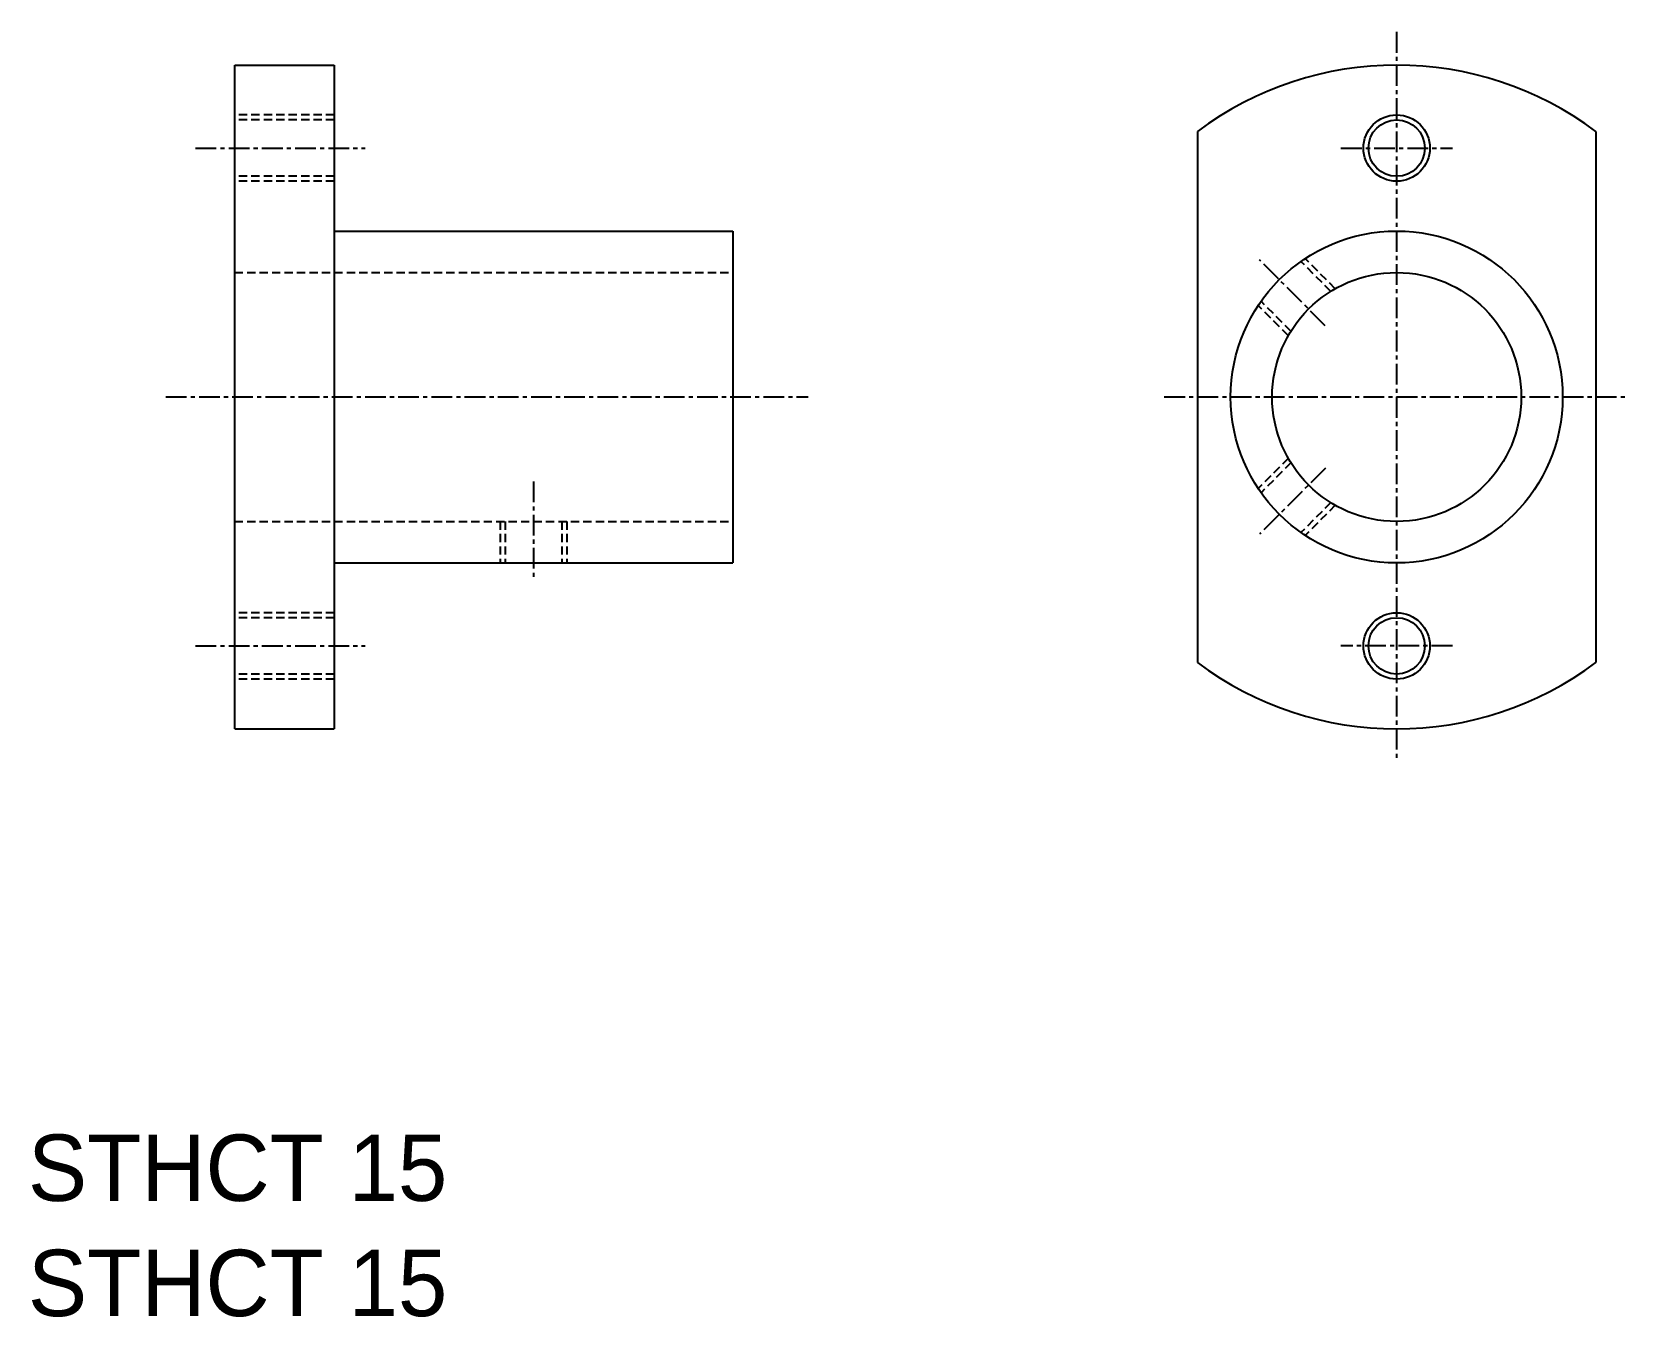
# Model space of a CAD drawing. Extents: x 1059.1 to 1155.3, y -756.5 to -679.
import ezdxf

# ---------------------------------------------------------------- set-up
doc = ezdxf.new("R2010")
doc.units = 0
doc.linetypes.add('CENTER', pattern=[2, 1.25, -0.25, 0.25, -0.25])
doc.linetypes.add('DASHED', pattern=[0.75, 0.5, -0.25])
doc.layers.get('0').update_dxf_attribs({"linetype": 'CONTINUOUS'})
doc.layers.add('CENTER', color=1, linetype='CENTER')

msp = doc.modelspace()

# ---------------------------------------------------------------- linework, layer by layer
at = {"color": 7, "linetype": 'CONTINUOUS'}
for p, q in [((1071.276, -721.047), (1071.276, -681.047)), ((1071.276, -681.047), (1077.276, -681.047)), ((1077.276, -681.047), (1077.276, -721.047)), ((1129.276, -685.047), (1129.276, -717.047)), ((1153.276, -685.047), (1153.276, -717.047)), ((1071.276, -691.547), (1071.276, -691.547)), ((1077.276, -691.047), (1101.276, -691.047)), ((1101.276, -691.047), (1101.276, -711.047)), ((1077.276, -711.047), (1101.276, -711.047)), ((1071.276, -721.047), (1077.276, -721.047))]:
    msp.add_line(p, q, dxfattribs=at)
at = {"color": 3, "linetype": 'DASHED'}
for p, q in [((1077.276, -684.047), (1071.276, -684.047)), ((1077.276, -684.347), (1071.276, -684.347)), ((1077.276, -687.747), (1071.276, -687.747)), ((1077.276, -688.047), (1071.276, -688.047)), ((1137.579, -694.522), (1135.762, -692.705)), ((1071.276, -693.547), (1101.276, -693.547)), ((1137.312, -694.68), (1135.51, -692.877)), ((1134.75, -697.35), (1132.933, -695.533)), ((1134.908, -697.084), (1133.105, -695.281)), ((1134.75, -704.744), (1132.933, -706.561)), ((1134.908, -705.01), (1133.105, -706.813)), ((1137.312, -707.415), (1135.51, -709.217)), ((1137.579, -707.573), (1135.762, -709.39)), ((1071.276, -708.547), (1101.276, -708.547)), ((1087.276, -708.547), (1087.276, -711.047)), ((1087.576, -708.547), (1087.576, -711.047)), ((1090.976, -708.547), (1090.976, -711.047)), ((1091.276, -708.547), (1091.276, -711.047)), ((1077.276, -714.047), (1071.276, -714.047)), ((1077.276, -714.347), (1071.276, -714.347)), ((1077.276, -717.747), (1071.276, -717.747)), ((1077.276, -718.047), (1071.276, -718.047))]:
    msp.add_line(p, q, dxfattribs=at)
at = {"color": 3, "linetype": 'CONTINUOUS'}
for centre in [(1141.276, -686.047), (1141.276, -716.047)]:
    msp.add_circle(centre, 2, dxfattribs=at)
at = {"color": 7, "linetype": 'CONTINUOUS'}
for centre, radius in [((1141.276, -686.047), 1.7), ((1141.276, -701.047), 10), ((1141.276, -701.047), 7.5), ((1141.276, -716.047), 1.7)]:
    msp.add_circle(centre, radius, dxfattribs=at)
for start, end in [(53.1301, 126.8699), (233.1301, 306.8699)]:
    msp.add_arc((1141.276, -701.047), 20, start, end, dxfattribs=at)
at = {"layer": 'CENTER', "color": 1, "linetype": 'CENTER'}
for p, q in [((1141.276, -679.047), (1141.276, -723.047)), ((1068.919, -686.047), (1079.137, -686.047)), ((1137.92, -686.047), (1144.631, -686.047)), ((1136.977, -696.749), (1133.01, -692.782)), ((1067.13, -701.047), (1105.827, -701.047)), ((1127.276, -701.047), (1155.276, -701.047)), ((1089.276, -706.139), (1089.276, -712.047)), ((1136.989, -705.334), (1133.022, -709.301)), ((1068.919, -716.047), (1079.137, -716.047)), ((1144.631, -716.047), (1137.92, -716.047))]:
    msp.add_line(p, q, dxfattribs=at)

# ---------------------------------------------------------------- texts
at = {"color": 7, "linetype": 'CONTINUOUS'}
for p in [(1058.821, -749.493), (1058.821, -756.437)]:
    msp.add_text('STHCT 15', height=4, dxfattribs=at).set_placement(p)

doc.saveas('drawing.dxf')
